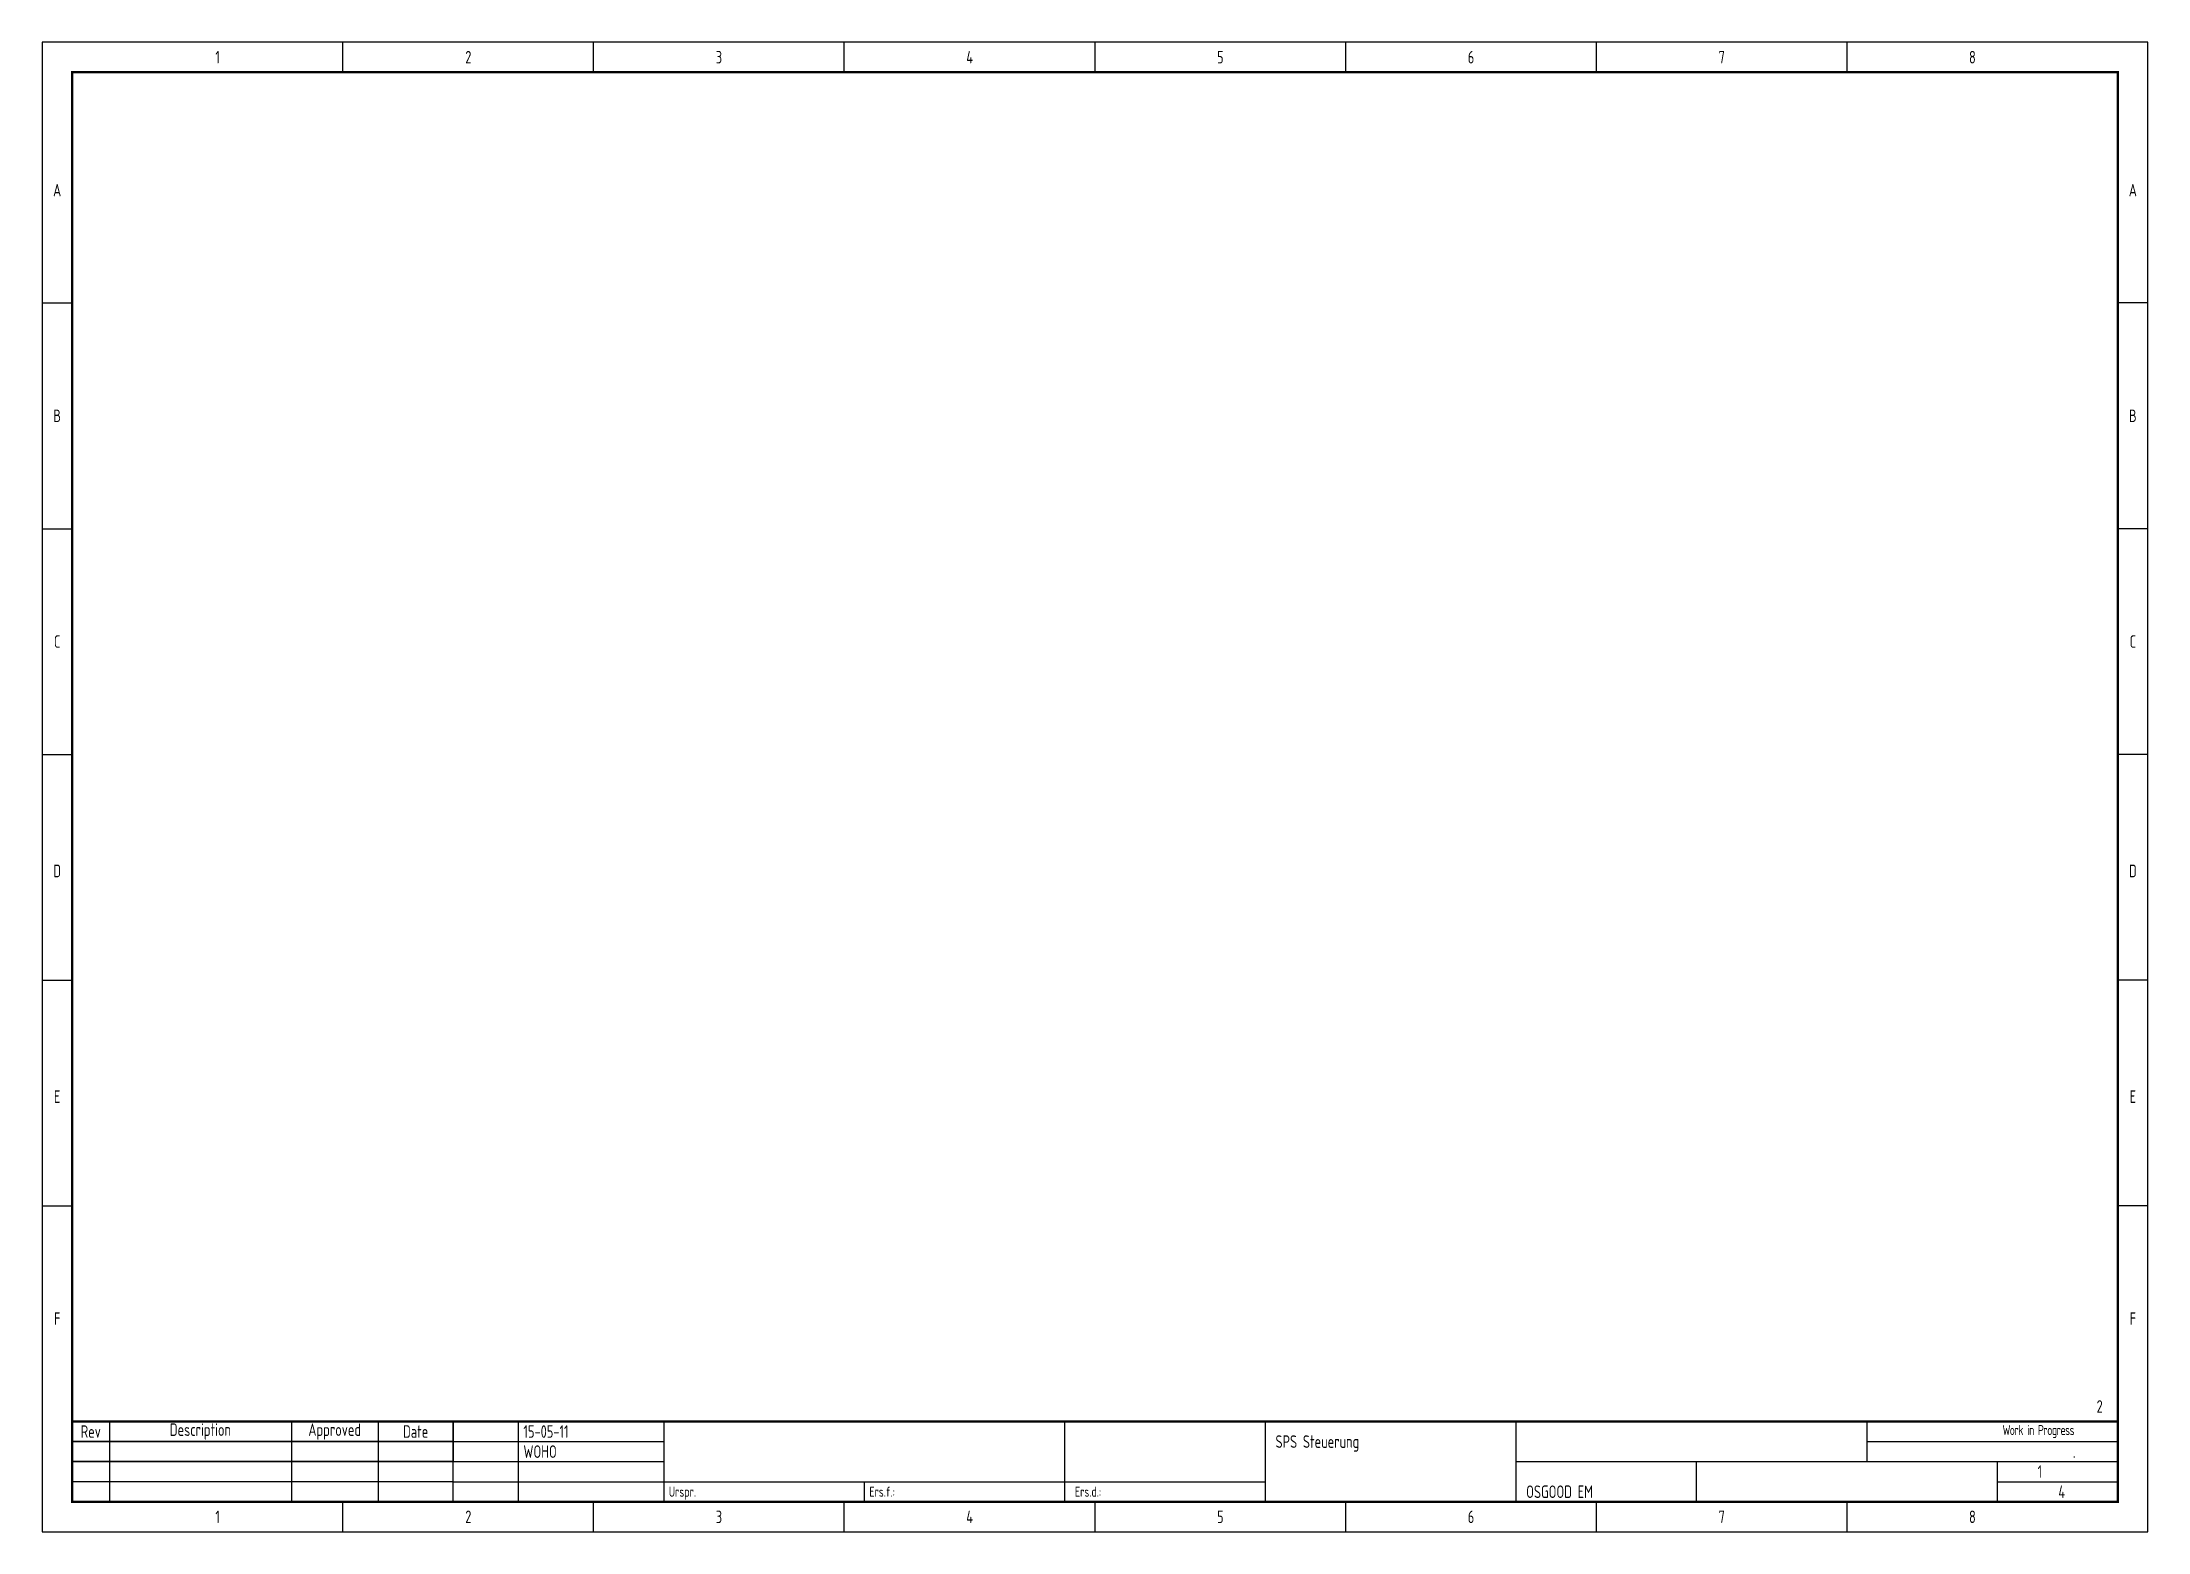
# Model space of a CAD drawing. Extents: x 0 to 420, y 0 to 297.
import ezdxf
from ezdxf.enums import TextEntityAlignment as Align

# ---------------------------------------------------------------- set-up
doc = ezdxf.new("R2010")
doc.units = 0
doc.layers.get('0').update_dxf_attribs({"linetype": 'CONTINUOUS'})
doc.layers.add('TITLEBLOCK', color=253, linetype='CONTINUOUS')
doc.layers.add('TITLEBLOCK_VAULT', color=253, linetype='CONTINUOUS')
doc.styles.add('ISOCP', font='ISOCP.SHX', dxfattribs={"width": 0.8, "height": 2.5})
doc.styles.add('WD_IEC', font='ISOCP2.shx', dxfattribs={"width": 0.9, "height": 5})

# ---------------------------------------------------------------- blocks, each defined once
blk = doc.blocks.new('*T2')
at = {"color": 0, "linetype": 'ByBlock', "lineweight": -2, "transparency": 16777216}
for p, q in [((0, 0), (76, 0)), ((0, 0), (0, -8)), ((7.42, 0), (7.42, -8)), ((43.72, 0), (43.72, -8)), ((61, 0), (61, -8)), ((76, 0), (76, -8)), ((0, -4), (76, -4)), ((0, -8), (76, -8))]:
    blk.add_line(p, q, dxfattribs=at)
at = {"color": 0, "transparency": 16777216, "char_height": 2.5, "attachment_point": 5, "style": 'ISOCP'}
for s, insert, width in [('Rev', (3.71, -2), 6.9152), ('Description', (25.57, -2), 35.8048), ('Approved', (52.36, -2), 16.7761), ('Date', (68.5, -2), 14.5039)]:
    blk.add_mtext(s, dxfattribs=dict(at, insert=insert, width=width))
blk = doc.blocks.new('vaac_RevBlock')
blk.add_blockref('*T2', (0, 0))
blk = doc.blocks.new('TITLE_A3')
at = {"layer": 'TITLEBLOCK', "linetype": 'Continuous'}
for p, q in [((0, 297), (0, 0)), ((420, 297), (0, 297)), ((60, 291), (60, 297)), ((110, 291), (110, 297)), ((160, 291), (160, 297)), ((210, 291), (210, 297)), ((260, 291), (260, 297)), ((310, 291), (310, 297)), ((360, 291), (360, 297)), ((420, 0), (420, 297)), ((0, 0), (420, 0))]:
    blk.add_line(p, q, dxfattribs=at)
at = {"layer": 'TITLEBLOCK'}
for p, q in [((0, 245), (6, 245)), ((420, 245), (414, 245)), ((0, 200), (6, 200)), ((420, 200), (414, 200)), ((0, 155), (6, 155)), ((420, 155), (414, 155)), ((0, 110), (6, 110)), ((420, 110), (414, 110)), ((0, 65), (6, 65)), ((420, 65), (414, 65)), ((13.42, 22), (13.42, 6)), ((49.72, 22), (49.72, 6)), ((67, 22), (67, 6)), ((82, 6), (82, 22)), ((95, 6), (95, 22)), ((124, 22), (124, 6)), ((204, 6), (204, 22)), ((244, 6), (244, 22)), ((294, 6), (294, 22)), ((364, 14), (364, 22)), ((82, 18), (6, 18)), ((82, 18), (124, 18)), ((364, 18), (414, 18)), ((82, 14), (6, 14)), ((82, 14), (124, 14)), ((294, 14), (414, 14)), ((330, 6), (330, 14)), ((390, 6), (390, 14)), ((82, 10), (6, 10)), ((82, 10), (244, 10)), ((164, 6), (164, 10)), ((390, 10), (414, 10)), ((60, 0), (60, 6)), ((110, 0), (110, 6)), ((160, 0), (160, 6)), ((210, 0), (210, 6)), ((260, 0), (260, 6)), ((310, 0), (310, 6)), ((360, 0), (360, 6))]:
    blk.add_line(p, q, dxfattribs=at)
at = {"layer": 'TITLEBLOCK', "const_width": 0.5}
blk.add_lwpolyline([(414, 291), (6, 291), (6, 6), (414, 6)], close=True, dxfattribs=at)
blk.add_lwpolyline([(6, 22), (414, 22)], dxfattribs=at)
blk.add_lwpolyline([(6, 22), (414, 22)], dxfattribs=at)
blk.add_lwpolyline([(6, 22), (414, 22)], dxfattribs=at)
blk.add_lwpolyline([(6, 22), (414, 22)], dxfattribs=at)
at = {"color": 1, "style": 'ISOCP', "oblique": 0.0175, "width": 0.8}
for s, p in [('1', (35, 294)), ('2', (85, 294)), ('3', (135, 294)), ('4', (185, 294)), ('5', (235, 294)), ('6', (285, 294)), ('7', (335, 294)), ('8', (385, 294)), ('A', (3, 267.5)), ('A', (417, 267.5)), ('B', (3, 222.5)), ('B', (417, 222.5)), ('C', (3, 177.5)), ('C', (417, 177.5)), ('D', (3, 131.77)), ('D', (417, 131.77)), ('E', (3, 86.77)), ('E', (417, 86.77)), ('F', (3, 42.5)), ('F', (417, 42.5)), ('1', (35, 3)), ('2', (85, 3)), ('3', (135, 3)), ('4', (185, 3)), ('5', (235, 3)), ('6', (285, 3)), ('7', (335, 3)), ('8', (385, 3))]:
    blk.add_text(s, height=2.5, dxfattribs=at).set_placement(p, align=Align.MIDDLE_CENTER)
at = {"color": 4, "attachment_point": 4, "style": 'WD_IEC'}
for s, insert, char_height in [('{\\W0.8;\\T0.9;Work in Progress}', (391, 20), 2), ('.', (405, 16), 2.5)]:
    blk.add_mtext(s, dxfattribs=dict(at, insert=insert, char_height=char_height))
at = {"color": 1, "style": 'ISOCP', "oblique": 0.0175, "width": 0.8}
for tag, height, p in [('AE_PREV', 2.5, (9, 25)), ('AE_DATE', 2.5, (96, 20)), ('AE_INS', 2, (365, 20)), ('AE_DRAWN', 2.5, (96, 16)), ('AE_TITLE1', 3.5, (126, 18.5)), ('AE_DESCR1', 2.5, (246, 18)), ('AE_TITLE3', 2.5, (296, 16)), ('AE_LOC', 2, (365, 16)), ('AE_CHECKED', 2.5, (96, 12)), ('AE_TITLE2', 3.5, (126, 13.5)), ('AE_DESCR2', 2.5, (246, 14)), ('AE_SHEET', 2.5, (398, 12)), ('AE_NORM', 2.5, (96, 8)), ('AE_DESCR3', 2.5, (246, 10)), ('AE_PROJECT', 2.5, (296, 8)), ('AE_DRAWNO', 2.5, (332, 8))]:
    blk.add_attdef(tag, text='', height=height, dxfattribs=at).set_placement(p, align=Align.MIDDLE_LEFT)
for tag, p in [('AE_NEXT', (411, 25)), ('AE_SHEETMAX', (403.5, 8))]:
    blk.add_attdef(tag, text='', height=2.5, dxfattribs=at).set_placement(p, align=Align.MIDDLE_RIGHT)
at = {"style": 'ISOCP', "width": 0.8, "flags": 9}
blk.add_attdef('WD_TB', (0, 0), '', height=2.5, dxfattribs=at)
at = {"layer": 'TITLEBLOCK', "style": 'ISOCP', "oblique": 0.0175, "width": 0.8}
for s, p in [('Urspr.', (125, 8)), ('Ers.f.:', (165, 8)), ('Ers.d.:', (206, 8))]:
    blk.add_text(s, height=2, dxfattribs=at).set_placement(p, align=Align.MIDDLE_LEFT)
at = {"layer": 'TITLEBLOCK', "style": 'ISOCP', "width": 0.8, "flags": 2}
for tag, p in [('DATE', (83, 20)), ('PROJECTDESC', (296, 20)), ('DRAWN', (83, 16)), ('REVISION', (391, 16)), ('CHECKED', (83, 12)), ('PROJECT', (296, 12)), ('DRAWINGNO', (332, 12)), ('PAGE', (391, 12)), ('NORM', (83, 8))]:
    blk.add_attdef(tag, text='', height=2.5, dxfattribs=at).set_placement(p, align=Align.MIDDLE_LEFT)
blk.add_attdef('PAGES', text='', height=2.5, dxfattribs=at).set_placement((412.5, 8), align=Align.MIDDLE_RIGHT)

msp = doc.modelspace()

# ---------------------------------------------------------------- block references
at = {"layer": 'TITLEBLOCK', "color": 253}
ref = msp.add_blockref('TITLE_A3', (0, 0), dxfattribs=at)
ref.add_attrib('AE_SHEETMAX', '4', dxfattribs={"layer": '0', "color": 1, "height": 2.5, "style": 'ISOCP', "oblique": 0.0175, "width": 0.8}).set_placement((403.5, 8), align=Align.MIDDLE_RIGHT)
ref.add_attrib('AE_DESCR1', 'SPS Steuerung', dxfattribs={"layer": '0', "color": 1, "height": 2.5, "style": 'ISOCP', "oblique": 0.0175, "width": 0.8}).set_placement((246, 18), align=Align.MIDDLE_LEFT)
ref.add_attrib('AE_SHEET', '1', dxfattribs={"layer": '0', "color": 1, "height": 2.5, "style": 'ISOCP', "oblique": 0.0175, "width": 0.8}).set_placement((398, 12), align=Align.MIDDLE_LEFT)
ref.add_attrib('AE_DRAWN', 'WOHO', dxfattribs={"layer": '0', "color": 1, "height": 2.5, "style": 'ISOCP', "oblique": 0.0175, "width": 0.8}).set_placement((96, 16), align=Align.MIDDLE_LEFT)
ref.add_attrib('AE_DATE', '15-05-11', dxfattribs={"layer": '0', "color": 1, "height": 2.5, "style": 'ISOCP', "oblique": 0.0175, "width": 0.8}).set_placement((96, 20), align=Align.MIDDLE_LEFT)
ref.add_attrib('AE_NEXT', '2', dxfattribs={"layer": '0', "color": 1, "height": 2.5, "style": 'ISOCP', "oblique": 0.0175, "width": 0.8}).set_placement((411, 25), align=Align.MIDDLE_RIGHT)
ref.add_attrib('AE_PROJECT', 'OSGOOD EM', dxfattribs={"layer": '0', "color": 1, "height": 2.5, "style": 'ISOCP', "oblique": 0.0175, "width": 0.8}).set_placement((296, 8), align=Align.MIDDLE_LEFT)
at = {"layer": 'TITLEBLOCK_VAULT'}
msp.add_blockref('vaac_RevBlock', (6, 22), dxfattribs=at)

doc.saveas('drawing.dxf')
